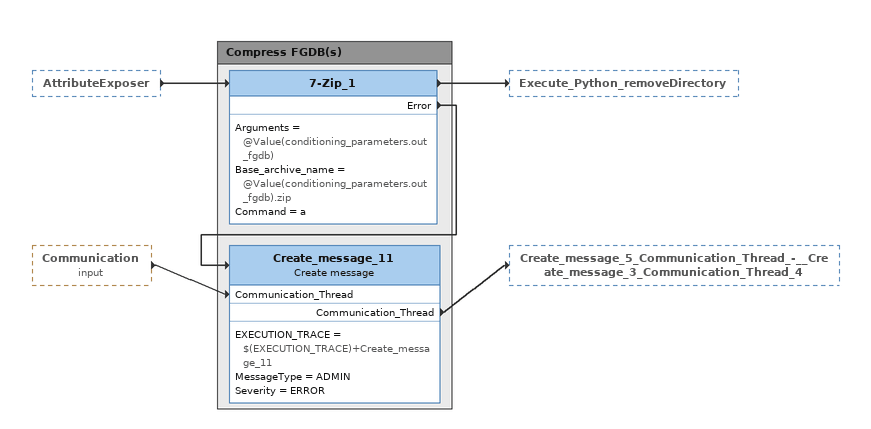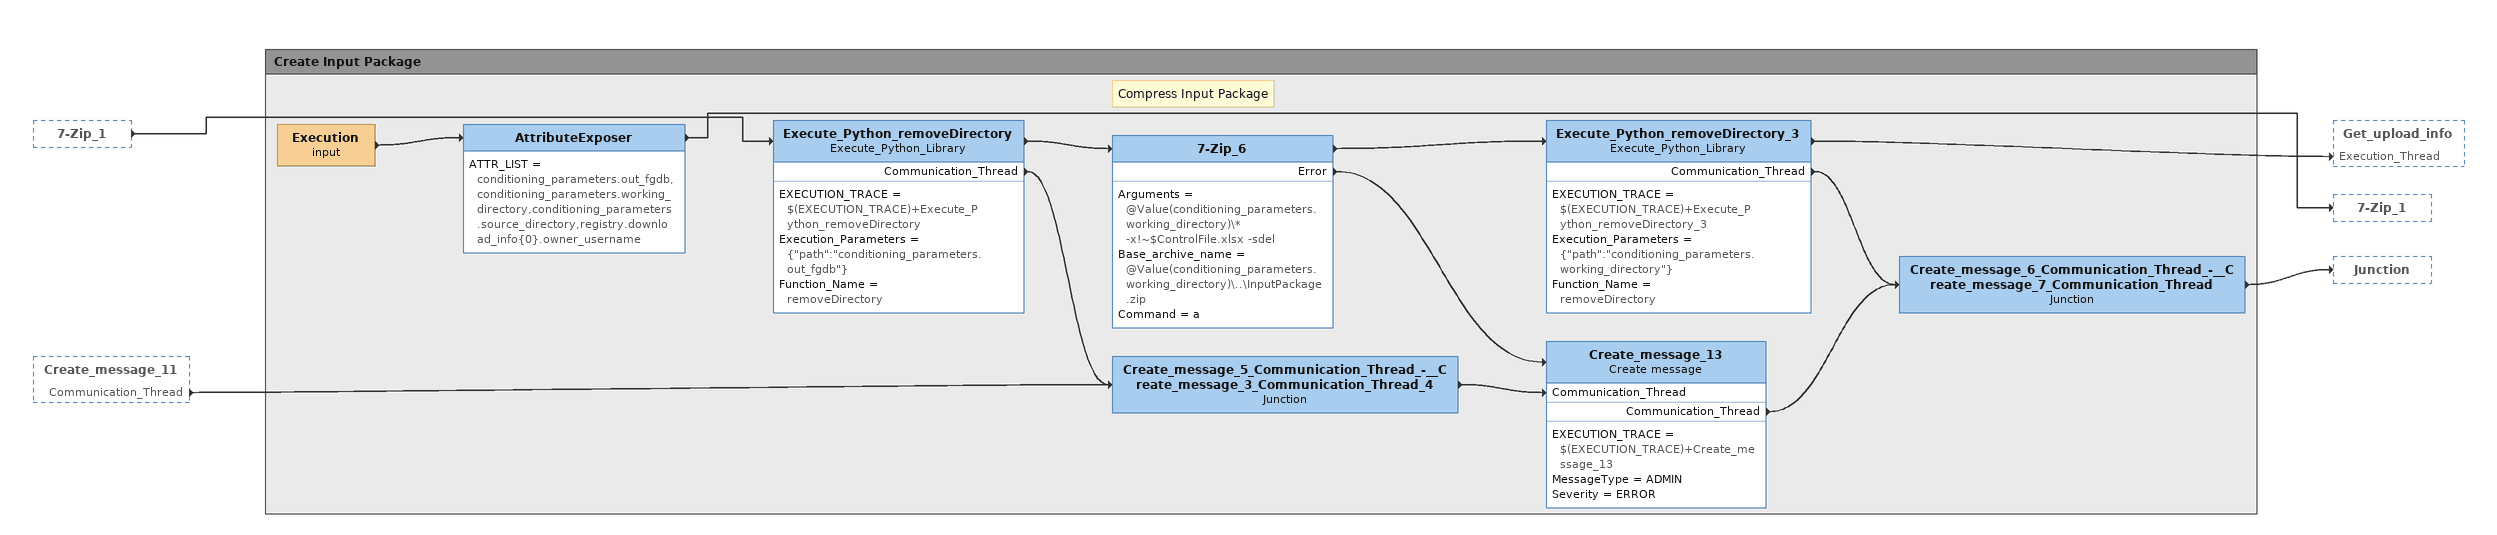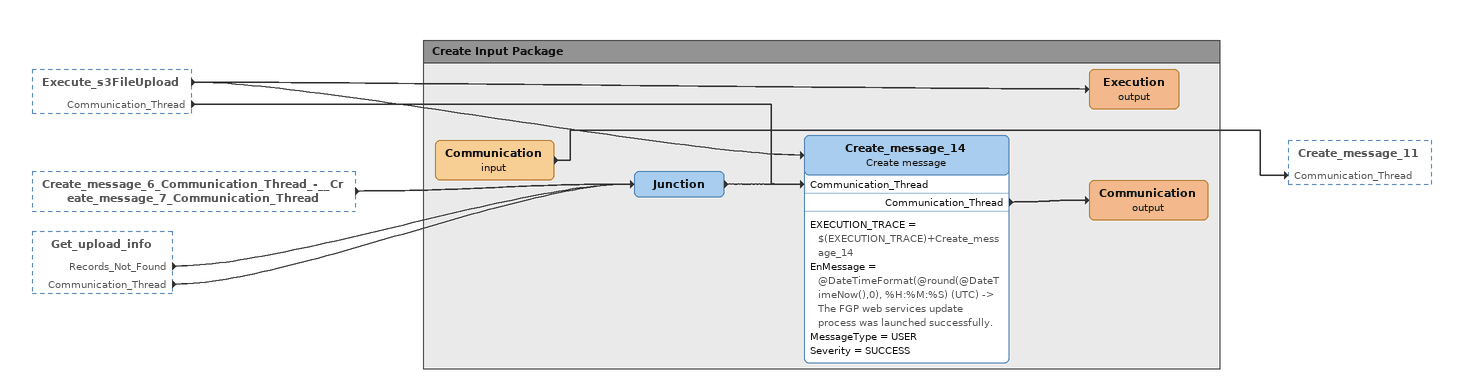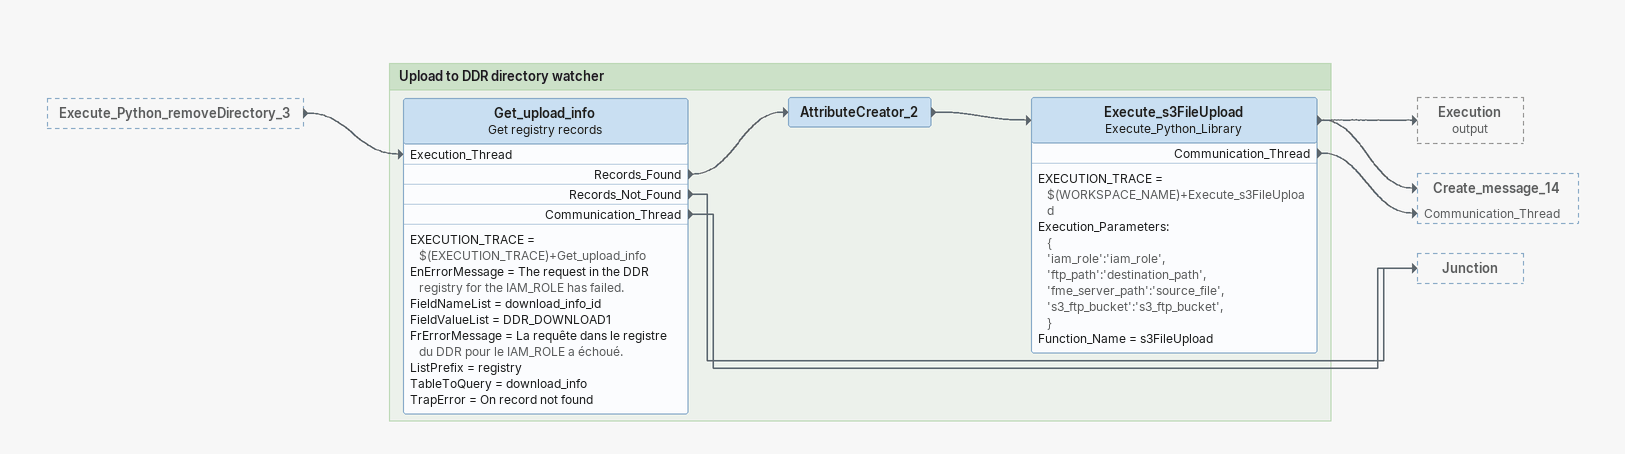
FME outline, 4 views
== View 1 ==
AttributeExposer [outside]
    -> 7-Zip_1
Communication (input) [outside]
    -> Create_message_11 [Communication_Thread]

Bookmark: Compress FGDB(s)
7-Zip_1
    Arguments = @Value(conditioning_parameters.out_fgdb)
    Base_archive_name = @Value(conditioning_parameters.out_fgdb).zip
    Command = a
    -> Execute_Python_removeDirectory
    Error -> Create_message_11
Create_message_11: Create message
    EXECUTION_TRACE = $(EXECUTION_TRACE)+Create_message_11
    MessageType = ADMIN
    Severity = ERROR
    Communication_Thread -> Create_message_5_Communication_Thread_-__Create_message_3_Communication_Thread_4

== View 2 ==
7-Zip_1 [outside]
    -> Execute_Python_removeDirectory
Create_message_11 [outside]
    Communication_Thread -> Create_message_5_Communication_Thread_-__Create_message_3_Communication_Thread_4

Bookmark: Create Input Package
Execution (input)
    -> AttributeExposer
AttributeExposer
    ATTR_LIST = conditioning_parameters.out_fgdb,conditioning_parameters.working_directory,conditioning_parameters.source_directory,registry.download_info{0}.owner_username
    -> 7-Zip_1
Execute_Python_removeDirectory: Execute_Python_Library
    EXECUTION_TRACE = $(EXECUTION_TRACE)+Execute_Python_removeDirectory
    Execution_Parameters = {"path":"conditioning_parameters.out_fgdb"}
    Function_Name = removeDirectory
    -> 7-Zip_6
    Communication_Thread -> Create_message_5_Communication_Thread_-__Create_message_3_Communication_Thread_4
Note: Compress Input Package
7-Zip_6
    Arguments = @Value(conditioning_parameters.working_directory)\* -x!~$ControlFile.xlsx -sdel
    Base_archive_name = @Value(conditioning_parameters.working_directory)\..\InputPackage.zip
    Command = a
    -> Execute_Python_removeDirectory_3
    Error -> Create_message_13
Execute_Python_removeDirectory_3: Execute_Python_Library
    EXECUTION_TRACE = $(EXECUTION_TRACE)+Execute_Python_removeDirectory_3
    Execution_Parameters = {"path":"conditioning_parameters.working_directory"}
    Function_Name = removeDirectory
    -> Get_upload_info [Execution_Thread]
    Communication_Thread -> Create_message_6_Communication_Thread_-__Create_message_7_Communication_Thread
Create_message_5_Communication_Thread_-__Create_message_3_Communication_Thread_4: Junction
    -> Create_message_13 [Communication_Thread]
Create_message_13: Create message
    EXECUTION_TRACE = $(EXECUTION_TRACE)+Create_message_13
    MessageType = ADMIN
    Severity = ERROR
    Communication_Thread -> Create_message_6_Communication_Thread_-__Create_message_7_Communication_Thread
Create_message_6_Communication_Thread_-__Create_message_7_Communication_Thread: Junction
    -> Junction

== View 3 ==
Execute_s3FileUpload [outside]
    -> Execution (output)
    -> Create_message_14
    Communication_Thread -> Create_message_14 [Communication_Thread]
Create_message_6_Communication_Thread_-__Create_message_7_Communication_Thread [outside]
    -> Junction
Get_upload_info [outside]
    Records_Not_Found -> Junction
    Communication_Thread -> Junction

Bookmark: Create Input Package
Execution (output)
Communication (input)
    -> Create_message_11 [Communication_Thread]
Junction
    -> Create_message_14 [Communication_Thread]
Create_message_14: Create message
    EXECUTION_TRACE = $(EXECUTION_TRACE)+Create_message_14
    EnMessage = @DateTimeFormat(@round(@DateTimeNow(),0), %H:%M:%S) (UTC) -> The FGP web services update process was launched successfully.
    MessageType = USER
    Severity = SUCCESS
    Communication_Thread -> Communication (output)
Communication (output)

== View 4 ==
Execute_Python_removeDirectory_3 [outside]
    -> Get_upload_info [Execution_Thread]

Bookmark: Upload to DDR directory watcher
Get_upload_info: Get registry records
    EXECUTION_TRACE = $(EXECUTION_TRACE)+Get_upload_info
    EnErrorMessage = The request in the DDR registry for the IAM_ROLE has failed.
    FieldNameList = download_info_id
    FieldValueList = DDR_DOWNLOAD1
    FrErrorMessage = La requête dans le registre du DDR pour le IAM_ROLE a échoué.
    ListPrefix = registry
    TableToQuery = download_info
    TrapError = On record not found
    Records_Found -> AttributeCreator_2
    Records_Not_Found -> Junction
    Communication_Thread -> Junction
AttributeCreator_2
    -> Execute_s3FileUpload
Execute_s3FileUpload: Execute_Python_Library
    EXECUTION_TRACE = $(WORKSPACE_NAME)+Execute_s3FileUpload
    Execution_Parameters:
      {
      'iam_role':'iam_role',
      'ftp_path':'destination_path',
      'fme_server_path':'source_file',
      's3_ftp_bucket':'s3_ftp_bucket',
      }
    Function_Name = s3FileUpload
    -> Execution (output)
    -> Create_message_14
    Communication_Thread -> Create_message_14 [Communication_Thread]
